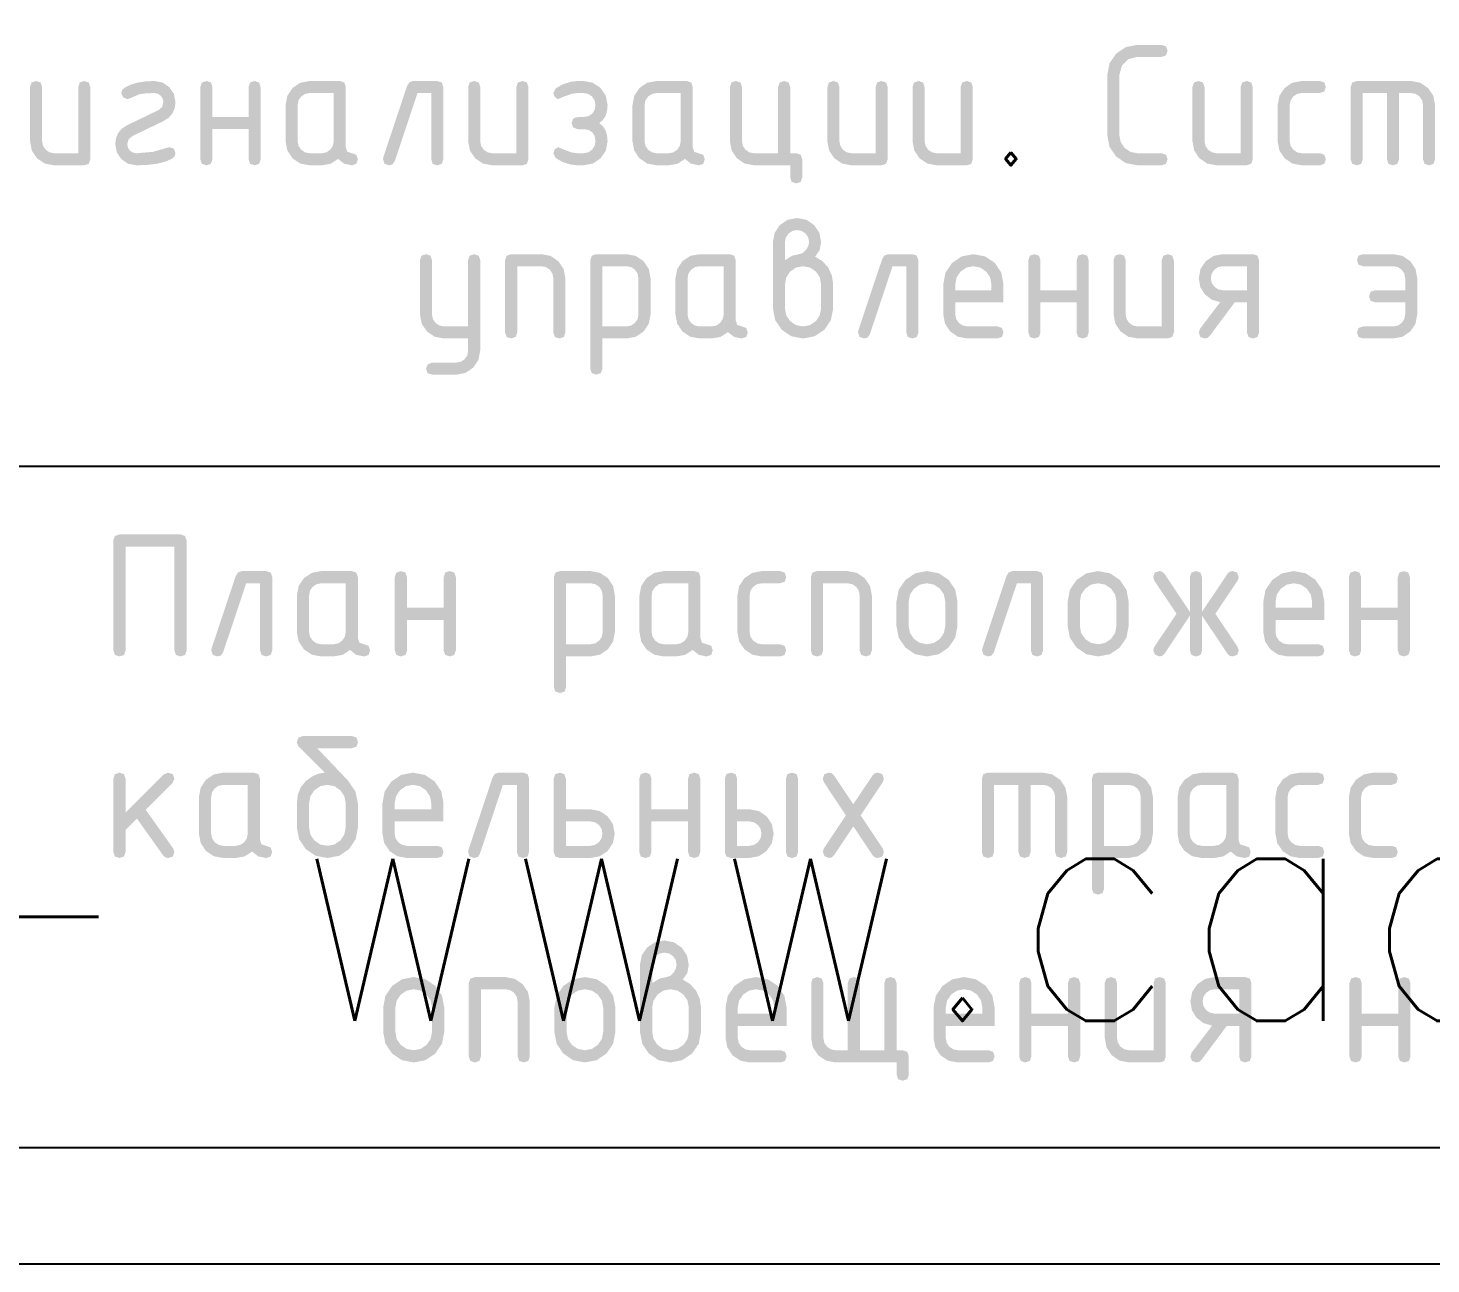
# Model space of a CAD drawing. Header units: millimetres. Extents: x 0 to 420, y 0 to 297.
# Drawn here: x 340.2 to 361.11, y 0 to 18.43 of the extents above; entities that cross this region are included whole.
import ezdxf

# ---------------------------------------------------------------- set-up
doc = ezdxf.new("R2010")
doc.units = ezdxf.units.MM
doc.layers.get('0').update_dxf_attribs({"linetype": 'CONTINUOUS'})
doc.styles.get("Standard").update_dxf_attribs({"font": 'STANDARD'})

# ---------------------------------------------------------------- blocks, each defined once
blk = doc.blocks.new('ABViewer')
at = {"color": 0, "true_color": 0x000001, "insert": (0, 0), "char_height": 0.05, "attachment_point": 1}
blk.add_mtext('ABViewer 16 trial version - www.cadsofttools.com', dxfattribs=at)

msp = doc.modelspace()

# ---------------------------------------------------------------- hatches: boundary and pattern name
at = {"true_color": 0x000007}
for points in [[(357.096475, 18.179284), (357.163723, 18.156684), (357.186323, 18.089435), (357.163723, 18.02198), (357.096475, 17.999587), (356.737633, 17.999587), (356.601621, 17.96617), (356.504469, 17.866193), (356.468089, 17.730043), (356.468089, 16.832113), (356.487657, 16.728278), (356.546913, 16.641393), (356.633798, 16.582137), (356.737633, 16.562569), (357.096475, 16.562569), (357.163723, 16.539969), (357.186323, 16.472721), (357.163723, 16.405266), (357.096475, 16.382873), (356.737633, 16.382873), (356.564552, 16.415601), (356.419582, 16.514062), (356.321121, 16.659032), (356.288393, 16.832113), (356.288393, 17.730043), (356.321121, 17.902436), (356.419582, 18.047543), (356.564552, 18.14628), (356.737633, 18.179284)], [(341.129932, 17.550347), (341.129932, 16.472721), (341.107332, 16.405266), (341.040084, 16.382873), (340.591395, 16.382873), (340.452006, 16.408918), (340.336182, 16.487053), (340.258047, 16.602877), (340.232002, 16.742265), (340.232002, 17.550347), (340.254395, 17.617595), (340.32185, 17.640195), (340.389099, 17.617595), (340.411698, 17.550347), (340.411698, 16.742265), (340.424928, 16.673501), (340.464615, 16.615486), (340.52263, 16.575798), (340.591395, 16.562569), (340.950236, 16.562569), (340.950236, 17.550347), (340.972629, 17.617595), (341.040084, 17.640195), (341.107332, 17.617595)], [(342.309533, 16.652417), (342.376781, 16.629817), (342.399381, 16.562569), (342.386703, 16.516336), (342.349221, 16.482092), (342.250811, 16.438683), (342.129148, 16.407678), (341.984127, 16.389074), (341.815644, 16.382873), (341.694583, 16.405679), (341.592953, 16.474375), (341.524258, 16.576005), (341.501451, 16.697066), (341.512631, 16.788636), (341.546238, 16.866564), (341.602375, 16.93085), (341.681148, 16.981493), (342.146373, 17.206389), (342.201219, 17.253793), (342.219685, 17.326002), (342.209763, 17.377334), (342.179997, 17.420811), (342.13652, 17.450577), (342.085188, 17.460499), (341.951381, 17.455676), (341.858088, 17.441757), (341.72304, 17.381675), (341.681148, 17.370651), (341.618309, 17.39766), (341.591299, 17.460499), (341.603013, 17.504665), (341.638704, 17.539323), (341.72583, 17.583454), (341.829287, 17.614977), (341.949073, 17.63389), (342.085188, 17.640195), (342.205973, 17.617113), (342.307328, 17.548142), (342.376299, 17.446787), (342.399381, 17.326002), (342.38803, 17.234122), (342.354044, 17.15609), (342.297527, 17.091908), (342.218582, 17.041575), (341.757215, 16.819435), (341.700165, 16.770653), (341.681148, 16.697066), (341.690794, 16.645251), (341.720284, 16.601705), (341.76383, 16.572215), (341.815644, 16.562569), (342.062106, 16.58324), (342.275909, 16.645251)], [(342.950597, 16.921961), (342.950597, 16.472721), (342.927997, 16.405266), (342.860749, 16.382873), (342.793294, 16.405266), (342.770901, 16.472721), (342.770901, 17.550347), (342.793294, 17.617595), (342.860749, 17.640195), (342.927997, 17.617595), (342.950597, 17.550347), (342.950597, 17.101658), (343.489134, 17.101658), (343.489134, 17.550347), (343.511527, 17.617595), (343.578982, 17.640195), (343.646231, 17.617595), (343.66883, 17.550347), (343.66883, 16.472721), (343.646231, 16.405266), (343.578982, 16.382873), (343.511527, 16.405266), (343.489134, 16.472721), (343.489134, 16.921961)], [(345.941998, 17.640195), (346.300839, 17.640195), (346.368087, 17.617595), (346.390687, 17.550347), (346.390687, 16.472721), (346.368087, 16.405266), (346.300839, 16.382873), (346.233384, 16.405266), (346.210991, 16.472721), (346.210991, 17.460499), (346.005939, 17.460499), (345.666941, 16.444058), (345.635522, 16.398169), (345.582606, 16.382873), (345.515151, 16.405611), (345.492757, 16.473823), (345.496616, 16.501384), (345.85215, 17.566883), (345.886532, 17.621729)], [(347.660136, 17.550347), (347.660136, 16.472721), (347.637537, 16.405266), (347.570288, 16.382873), (347.121599, 16.382873), (346.98221, 16.408918), (346.866386, 16.487053), (346.788252, 16.602877), (346.762207, 16.742265), (346.762207, 17.550347), (346.7846, 17.617595), (346.852055, 17.640195), (346.919303, 17.617595), (346.941903, 17.550347), (346.941903, 16.742265), (346.955132, 16.673501), (346.99482, 16.615486), (347.052835, 16.575798), (347.121599, 16.562569), (347.48044, 16.562569), (347.48044, 17.550347), (347.502833, 17.617595), (347.570288, 17.640195), (347.637537, 17.617595)], [(348.660041, 16.742265), (348.648121, 16.817231), (348.612637, 16.874006), (348.565439, 16.905838), (348.506252, 16.920308), (348.391048, 16.921961), (348.327107, 16.947869), (348.3012, 17.01181), (348.327659, 17.076302), (348.363212, 17.096146), (348.416955, 17.10276), (348.443965, 17.10276), (348.472628, 17.101658), (348.55283, 17.114473), (348.611534, 17.152921), (348.647777, 17.21066), (348.660041, 17.280803), (348.64695, 17.350945), (348.608227, 17.408685), (348.550763, 17.447407), (348.480896, 17.460499), (348.391048, 17.460499), (348.307195, 17.448992), (348.206391, 17.414748), (348.124605, 17.380779), (348.099455, 17.369548), (348.052051, 17.40207), (348.031656, 17.464909), (348.06845, 17.53195), (348.17883, 17.59279), (348.293001, 17.628275), (348.391048, 17.640195), (348.480896, 17.640195), (348.619803, 17.61415), (348.735558, 17.536015), (348.813693, 17.419984), (348.839738, 17.280803), (348.831995, 17.192031), (348.808801, 17.117574), (348.770207, 17.057483), (348.716265, 17.01181), (348.770207, 16.964577), (348.808801, 16.903909), (348.831995, 16.829805), (348.839738, 16.742265), (348.813693, 16.602877), (348.735558, 16.487053), (348.619803, 16.408918), (348.480896, 16.382873), (348.391048, 16.382873), (348.290314, 16.394448), (348.177177, 16.429175), (348.068036, 16.488706), (348.031656, 16.558159), (348.052051, 16.620998), (348.101109, 16.65352), (348.130048, 16.642013), (348.21025, 16.607769), (348.308297, 16.5738), (348.391048, 16.562569), (348.480896, 16.562569), (348.54966, 16.575523), (348.607676, 16.614935), (348.646881, 16.672812)], [(351.651219, 16.562569), (351.718467, 16.539969), (351.741067, 16.472721), (351.741067, 16.203177), (351.718467, 16.135928), (351.651219, 16.113329), (351.583764, 16.135928), (351.561371, 16.203177), (351.561371, 16.382873), (351.022833, 16.382873), (350.883445, 16.408987), (350.767621, 16.487604), (350.689486, 16.603359), (350.663441, 16.742265), (350.663441, 17.550347), (350.685834, 17.617595), (350.753289, 17.640195), (350.820537, 17.617595), (350.843137, 17.550347), (350.843137, 16.742265), (350.856366, 16.673501), (350.896054, 16.615486), (350.954069, 16.575798), (351.022833, 16.562569), (351.381674, 16.562569), (351.381674, 17.550347), (351.404068, 17.617595), (351.471523, 17.640195), (351.538771, 17.617595), (351.561371, 17.550347), (351.561371, 16.562569)], [(353.013778, 17.550347), (353.013778, 16.472721), (352.991178, 16.405266), (352.92393, 16.382873), (352.475241, 16.382873), (352.335852, 16.408918), (352.220028, 16.487053), (352.141893, 16.602877), (352.115848, 16.742265), (352.115848, 17.550347), (352.138242, 17.617595), (352.205697, 17.640195), (352.272945, 17.617595), (352.295545, 17.550347), (352.295545, 16.742265), (352.308774, 16.673501), (352.348461, 16.615486), (352.406477, 16.575798), (352.475241, 16.562569), (352.834082, 16.562569), (352.834082, 17.550347), (352.856475, 17.617595), (352.92393, 17.640195), (352.991178, 17.617595)], [(354.283227, 17.550347), (354.283227, 16.472721), (354.260628, 16.405266), (354.193379, 16.382873), (353.74469, 16.382873), (353.605302, 16.408918), (353.489477, 16.487053), (353.411343, 16.602877), (353.385298, 16.742265), (353.385298, 17.550347), (353.407691, 17.617595), (353.475146, 17.640195), (353.542394, 17.617595), (353.564994, 17.550347), (353.564994, 16.742265), (353.578223, 16.673501), (353.617911, 16.615486), (353.675926, 16.575798), (353.74469, 16.562569), (354.103531, 16.562569), (354.103531, 17.550347), (354.125924, 17.617595), (354.193379, 17.640195), (354.260628, 17.617595)], [(358.455772, 17.550347), (358.455772, 16.472721), (358.433172, 16.405266), (358.365924, 16.382873), (357.917235, 16.382873), (357.777846, 16.408918), (357.662022, 16.487053), (357.583887, 16.602877), (357.557842, 16.742265), (357.557842, 17.550347), (357.580235, 17.617595), (357.64769, 17.640195), (357.714939, 17.617595), (357.737538, 17.550347), (357.737538, 16.742265), (357.750768, 16.673501), (357.790455, 16.615486), (357.848471, 16.575798), (357.917235, 16.562569), (358.276076, 16.562569), (358.276076, 17.550347), (358.298469, 17.617595), (358.365924, 17.640195), (358.433172, 17.617595)], [(359.006988, 17.280803), (359.006988, 16.742265), (359.020217, 16.673501), (359.059904, 16.615486), (359.11792, 16.575798), (359.186684, 16.562569), (359.455677, 16.562569), (359.522925, 16.539969), (359.545525, 16.472721), (359.522925, 16.405266), (359.455677, 16.382873), (359.186684, 16.382873), (359.047295, 16.408918), (358.931471, 16.487053), (358.853336, 16.602877), (358.827291, 16.742265), (358.827291, 17.280803), (358.853336, 17.419984), (358.931471, 17.536015), (359.047295, 17.61415), (359.186684, 17.640195), (359.455677, 17.640195), (359.522925, 17.617595), (359.545525, 17.550347), (359.522925, 17.482892), (359.455677, 17.460499), (359.186684, 17.460499), (359.117231, 17.447339), (359.059353, 17.408133), (359.019941, 17.349842)], [(360.006445, 17.640195), (360.814527, 17.640195), (360.95302, 17.613874), (361.069188, 17.535464), (361.147599, 17.419295), (361.173919, 17.280803), (361.173919, 16.472721), (361.151319, 16.405266), (361.084071, 16.382873), (361.016616, 16.405266), (360.994223, 16.472721), (360.994223, 17.280803), (360.981132, 17.350945), (360.942409, 17.408685), (360.884669, 17.447407), (360.814527, 17.460499), (360.634831, 17.460499), (360.634831, 16.472721), (360.612231, 16.405266), (360.544983, 16.382873), (360.47801, 16.405266), (360.455686, 16.472721), (360.455686, 17.460499), (360.096293, 17.460499), (360.096293, 16.472721), (360.073694, 16.405266), (360.006445, 16.382873), (359.93899, 16.405266), (359.916597, 16.472721), (359.916597, 17.550347), (359.93899, 17.617595)], [(346.76156, 13.61796), (346.76156, 13.800413), (346.402719, 13.800413), (346.26333, 13.826526), (346.147506, 13.905144), (346.069371, 14.020899), (346.043326, 14.159805), (346.043326, 14.967887), (346.065719, 15.035135), (346.133174, 15.057735), (346.200422, 15.035135), (346.223022, 14.967887), (346.223022, 14.159805), (346.236251, 14.091041), (346.275939, 14.033025), (346.333954, 13.993338), (346.402719, 13.980109), (346.76156, 13.980109), (346.76156, 14.967887), (346.783953, 15.035135), (346.851408, 15.057735), (346.918656, 15.035135), (346.941256, 14.967887), (346.941256, 13.620716), (346.915349, 13.482706), (346.838179, 13.366606), (346.723801, 13.287714), (346.586273, 13.261324), (346.223022, 13.261324), (346.155567, 13.283924), (346.133174, 13.351172), (346.160184, 13.414011), (346.223022, 13.44102), (346.582415, 13.44102), (346.652281, 13.453767), (346.709745, 13.491732), (346.748468, 13.548438)], [(347.312775, 13.890261), (347.312775, 14.967887), (347.335169, 15.035135), (347.402623, 15.057735), (347.851864, 15.057735), (347.989874, 15.031414), (348.105974, 14.953004), (348.184385, 14.836835), (348.210705, 14.698342), (348.210705, 13.890261), (348.188105, 13.822806), (348.120857, 13.800413), (348.053402, 13.822806), (348.031009, 13.890261), (348.031009, 14.698342), (348.017918, 14.768484), (347.979195, 14.826224), (347.92173, 14.864947), (347.851864, 14.878038), (347.492472, 14.878038), (347.492472, 13.890261), (347.469872, 13.822806), (347.402623, 13.800413), (347.335169, 13.822806)], [(353.022771, 15.057735), (353.381612, 15.057735), (353.448861, 15.035135), (353.47146, 14.967887), (353.47146, 13.890261), (353.448861, 13.822806), (353.381612, 13.800413), (353.314157, 13.822806), (353.291764, 13.890261), (353.291764, 14.878038), (353.086712, 14.878038), (352.747715, 13.861598), (352.716295, 13.815709), (352.663379, 13.800413), (352.595924, 13.82315), (352.573531, 13.891363), (352.577389, 13.918924), (352.932923, 14.984423), (352.967305, 15.039269)], [(355.292125, 14.339501), (355.292125, 13.890261), (355.269525, 13.822806), (355.202277, 13.800413), (355.134822, 13.822806), (355.112429, 13.890261), (355.112429, 14.967887), (355.134822, 15.035135), (355.202277, 15.057735), (355.269525, 15.035135), (355.292125, 14.967887), (355.292125, 14.519197), (355.830663, 14.519197), (355.830663, 14.967887), (355.853056, 15.035135), (355.920511, 15.057735), (355.987759, 15.035135), (356.010359, 14.967887), (356.010359, 13.890261), (355.987759, 13.822806), (355.920511, 13.800413), (355.853056, 13.822806), (355.830663, 13.890261), (355.830663, 14.339501)], [(357.279808, 14.967887), (357.279808, 13.890261), (357.257208, 13.822806), (357.18996, 13.800413), (356.741271, 13.800413), (356.601882, 13.826458), (356.486058, 13.904592), (356.407923, 14.020416), (356.381878, 14.159805), (356.381878, 14.967887), (356.404271, 15.035135), (356.471726, 15.057735), (356.538975, 15.035135), (356.561575, 14.967887), (356.561575, 14.159805), (356.574804, 14.091041), (356.614491, 14.033025), (356.672507, 13.993338), (356.741271, 13.980109), (357.100112, 13.980109), (357.100112, 14.967887), (357.122505, 15.035135), (357.18996, 15.057735), (357.257208, 15.035135)], [(360.728316, 14.339501), (360.279627, 14.339501), (360.212172, 14.361894), (360.189779, 14.429349), (360.212172, 14.496598), (360.279627, 14.519197), (360.728316, 14.519197), (360.728316, 14.698342), (360.715225, 14.768484), (360.676502, 14.826224), (360.619038, 14.864947), (360.549171, 14.878038), (360.099931, 14.878038), (360.032476, 14.900432), (360.010083, 14.967887), (360.032476, 15.035135), (360.099931, 15.057735), (360.549171, 15.057735), (360.688077, 15.03169), (360.803833, 14.953555), (360.881967, 14.837524), (360.908012, 14.698342), (360.908012, 14.159805), (360.881967, 14.020416), (360.803833, 13.904592), (360.688077, 13.826458), (360.549171, 13.800413), (360.099931, 13.800413), (360.032476, 13.822806), (360.010083, 13.890261), (360.032476, 13.957509), (360.099931, 13.980109), (360.549171, 13.980109), (360.617935, 13.993062), (360.675951, 14.032474), (360.715156, 14.090352), (360.728316, 14.159805)], [(341.56427, 10.877878), (342.473775, 10.877878), (342.541988, 10.85514), (342.564726, 10.786928), (342.564726, 9.149818), (342.541988, 9.081605), (342.473775, 9.058868), (342.405562, 9.081605), (342.382825, 9.149818), (342.382825, 10.695977), (341.65522, 10.695977), (341.65522, 9.149818), (341.632483, 9.081605), (341.56427, 9.058868), (341.496057, 9.081605), (341.473319, 9.149818), (341.473319, 10.786928), (341.496057, 10.85514)], [(343.387775, 10.332175), (343.751577, 10.332175), (343.81979, 10.309437), (343.842528, 10.241224), (343.842528, 9.149818), (343.81979, 9.081605), (343.751577, 9.058868), (343.683365, 9.081605), (343.660627, 9.149818), (343.660627, 10.150274), (343.452819, 10.150274), (343.109412, 9.121155), (343.077648, 9.074302), (343.023973, 9.058868), (342.95576, 9.082019), (342.933023, 9.151472), (342.937433, 9.179033), (343.296825, 10.257761), (343.331965, 10.313571)], [(345.850453, 9.604571), (345.850453, 9.149818), (345.827716, 9.081605), (345.759503, 9.058868), (345.69129, 9.081605), (345.668552, 9.149818), (345.668552, 10.241224), (345.69129, 10.309437), (345.759503, 10.332175), (345.827716, 10.309437), (345.850453, 10.241224), (345.850453, 9.786472), (346.396157, 9.786472), (346.396157, 10.241224), (346.418894, 10.309437), (346.487107, 10.332175), (346.55532, 10.309437), (346.578058, 10.241224), (346.578058, 9.149818), (346.55532, 9.081605), (346.487107, 9.058868), (346.418894, 9.081605), (346.396157, 9.149818), (346.396157, 9.604571)], [(350.956587, 9.968373), (350.956587, 9.42267), (350.969885, 9.353285), (351.010054, 9.294237), (351.069103, 9.254067), (351.138488, 9.240769), (351.411339, 9.240769), (351.479552, 9.218031), (351.50229, 9.149818), (351.479552, 9.081605), (351.411339, 9.058868), (351.138488, 9.058868), (350.997445, 9.08505), (350.879968, 9.16415), (350.800868, 9.281628), (350.774686, 9.42267), (350.774686, 9.968373), (350.800868, 10.109415), (350.879968, 10.226893), (350.997445, 10.305785), (351.138488, 10.332175), (351.411339, 10.332175), (351.479552, 10.309437), (351.50229, 10.241224), (351.479552, 10.173012), (351.411339, 10.150274), (351.138488, 10.150274), (351.068208, 10.137045), (351.009503, 10.097357), (350.969816, 10.038653)], [(351.869463, 9.149818), (351.869463, 10.241224), (351.892201, 10.309437), (351.960414, 10.332175), (352.415166, 10.332175), (352.555244, 10.305441), (352.672584, 10.22579), (352.752234, 10.10845), (352.778968, 9.968373), (352.778968, 9.149818), (352.756231, 9.081605), (352.688018, 9.058868), (352.619805, 9.081605), (352.597067, 9.149818), (352.597067, 9.968373), (352.583907, 10.039135), (352.544702, 10.097908), (352.485929, 10.137114), (352.415166, 10.150274), (352.051364, 10.150274), (352.051364, 9.149818), (352.028627, 9.081605), (351.960414, 9.058868), (351.892201, 9.081605)], [(354.875868, 10.332175), (355.23967, 10.332175), (355.307883, 10.309437), (355.33062, 10.241224), (355.33062, 9.149818), (355.307883, 9.081605), (355.23967, 9.058868), (355.171457, 9.081605), (355.148719, 9.149818), (355.148719, 10.150274), (354.940911, 10.150274), (354.597504, 9.121155), (354.56574, 9.074302), (354.512066, 9.058868), (354.443853, 9.082019), (354.421115, 9.151472), (354.425525, 9.179033), (354.784917, 10.257761), (354.820057, 10.313571)], [(357.518471, 9.666858), (357.139786, 9.099106), (357.10754, 9.068858), (357.063718, 9.058868), (356.999777, 9.085877), (356.972767, 9.149818), (356.988201, 9.201081), (357.320033, 9.695521), (356.988201, 10.190513), (356.972767, 10.241224), (356.995505, 10.309437), (357.063718, 10.332175), (357.10754, 10.322253), (357.139786, 10.292487), (357.518471, 9.724736), (357.518471, 10.241224), (357.541208, 10.309437), (357.609421, 10.332175), (357.677634, 10.309437), (357.700372, 10.241224), (357.700372, 9.724736), (358.079608, 10.292487), (358.111371, 10.322253), (358.155124, 10.332175), (358.223337, 10.309437), (358.246075, 10.241224), (358.231192, 10.190513), (357.898809, 9.695521), (358.231192, 9.201081), (358.246075, 9.149818), (358.223337, 9.081605), (358.155124, 9.058868), (358.111371, 9.068858), (358.079608, 9.099106), (357.700372, 9.666858), (357.700372, 9.149818), (357.677634, 9.081605), (357.609421, 9.058868), (357.541208, 9.081605), (357.518471, 9.149818)], [(360.071246, 9.604571), (360.071246, 9.149818), (360.048509, 9.081605), (359.980296, 9.058868), (359.912083, 9.081605), (359.889345, 9.149818), (359.889345, 10.241224), (359.912083, 10.309437), (359.980296, 10.332175), (360.048509, 10.309437), (360.071246, 10.241224), (360.071246, 9.786472), (360.61695, 9.786472), (360.61695, 10.241224), (360.639687, 10.309437), (360.7079, 10.332175), (360.776113, 10.309437), (360.798851, 10.241224), (360.798851, 9.149818), (360.776113, 9.081605), (360.7079, 9.058868), (360.639687, 9.081605), (360.61695, 9.149818), (360.61695, 9.604571)], [(341.655073, 6.728313), (342.227234, 7.300474), (342.291726, 7.326381), (342.359939, 7.303644), (342.382677, 7.235431), (342.355116, 7.172041), (341.955485, 6.77241), (342.365038, 6.19639), (342.382677, 6.142922), (342.359939, 6.075467), (342.291726, 6.053074), (342.2488, 6.062651), (342.21621, 6.091659), (341.824847, 6.641772), (341.655073, 6.471998), (341.655073, 6.144024), (341.632335, 6.075812), (341.564122, 6.053074), (341.495909, 6.075812), (341.473172, 6.144024), (341.473172, 7.235431), (341.495909, 7.303644), (341.564122, 7.326381), (341.632335, 7.303644), (341.655073, 7.235431)], [(347.215106, 7.326381), (347.578908, 7.326381), (347.647121, 7.303644), (347.669859, 7.235431), (347.669859, 6.144024), (347.647121, 6.075812), (347.578908, 6.053074), (347.510695, 6.075812), (347.487958, 6.144024), (347.487958, 7.14448), (347.280149, 7.14448), (346.936742, 6.115361), (346.904978, 6.068508), (346.851304, 6.053074), (346.783091, 6.076225), (346.760353, 6.145678), (346.764763, 6.173239), (347.124155, 7.251967), (347.159295, 7.307778)], [(349.493907, 6.598777), (349.493907, 6.144024), (349.471169, 6.075812), (349.402956, 6.053074), (349.334743, 6.075812), (349.312006, 6.144024), (349.312006, 7.235431), (349.334743, 7.303644), (349.402956, 7.326381), (349.471169, 7.303644), (349.493907, 7.235431), (349.493907, 6.780678), (350.03961, 6.780678), (350.03961, 7.235431), (350.062347, 7.303644), (350.13056, 7.326381), (350.198773, 7.303644), (350.221511, 7.235431), (350.221511, 6.144024), (350.198773, 6.075812), (350.13056, 6.053074), (350.062347, 6.075812), (350.03961, 6.144024), (350.03961, 6.598777)], [(352.612531, 6.689728), (352.942157, 6.195288), (352.95704, 6.144024), (352.934303, 6.075812), (352.86609, 6.053074), (352.822337, 6.063065), (352.790573, 6.093313), (352.502288, 6.526017), (352.214553, 6.093313), (352.182307, 6.063065), (352.138486, 6.053074), (352.074545, 6.080084), (352.047535, 6.144024), (352.062969, 6.195288), (352.392045, 6.689728), (352.062969, 7.184719), (352.047535, 7.235431), (352.070273, 7.303644), (352.138486, 7.326381), (352.182307, 7.316459), (352.214553, 7.286694), (352.502288, 6.855092), (352.790573, 7.286694), (352.822337, 7.316459), (352.86609, 7.326381), (352.934303, 7.304057), (352.95704, 7.237084), (352.942157, 7.184719)], [(354.509089, 7.326381), (355.327644, 7.326381), (355.467722, 7.299647), (355.585061, 7.219997), (355.664712, 7.102657), (355.691446, 6.962579), (355.691446, 6.144024), (355.668708, 6.075812), (355.600496, 6.053074), (355.532283, 6.075812), (355.509545, 6.144024), (355.509545, 6.962579), (355.496385, 7.033341), (355.45718, 7.092115), (355.398406, 7.13132), (355.327644, 7.14448), (355.145743, 7.14448), (355.145743, 6.144024), (355.123005, 6.075812), (355.054792, 6.053074), (354.986579, 6.075812), (354.963842, 6.144024), (354.963842, 7.14448), (354.60004, 7.14448), (354.60004, 6.144024), (354.577302, 6.075812), (354.509089, 6.053074), (354.440876, 6.075812), (354.418139, 6.144024), (354.418139, 7.235431), (354.440876, 7.303644)], [(358.976321, 6.962579), (358.976321, 6.416876), (358.989619, 6.347492), (359.029789, 6.288443), (359.088838, 6.248273), (359.158222, 6.234975), (359.431074, 6.234975), (359.499287, 6.212237), (359.522024, 6.144024), (359.499287, 6.075812), (359.431074, 6.053074), (359.158222, 6.053074), (359.01718, 6.079257), (358.899702, 6.158356), (358.820603, 6.275834), (358.79442, 6.416876), (358.79442, 6.962579), (358.820603, 7.103621), (358.899702, 7.221099), (359.01718, 7.299992), (359.158222, 7.326381), (359.431074, 7.326381), (359.499287, 7.303644), (359.522024, 7.235431), (359.499287, 7.167218), (359.431074, 7.14448), (359.158222, 7.14448), (359.087942, 7.131251), (359.029238, 7.091564), (358.98955, 7.032859)], [(360.071099, 6.962579), (360.071099, 6.416876), (360.084397, 6.347492), (360.124567, 6.288443), (360.183616, 6.248273), (360.253, 6.234975), (360.525851, 6.234975), (360.594064, 6.212237), (360.616802, 6.144024), (360.594064, 6.075812), (360.525851, 6.053074), (360.253, 6.053074), (360.111958, 6.079257), (359.99448, 6.158356), (359.915381, 6.275834), (359.889198, 6.416876), (359.889198, 6.962579), (359.915381, 7.103621), (359.99448, 7.221099), (360.111958, 7.299992), (360.253, 7.326381), (360.525851, 7.326381), (360.594064, 7.303644), (360.616802, 7.235431), (360.594064, 7.167218), (360.525851, 7.14448), (360.253, 7.14448), (360.18272, 7.131251), (360.124015, 7.091564), (360.084328, 7.032859)], [(346.770981, 3.095898), (346.770981, 4.187304), (346.793719, 4.255517), (346.861932, 4.278254), (347.316685, 4.278254), (347.456762, 4.25152), (347.574102, 4.17187), (347.653753, 4.05453), (347.680487, 3.914452), (347.680487, 3.095898), (347.657749, 3.027685), (347.589536, 3.004947), (347.521323, 3.027685), (347.498586, 3.095898), (347.498586, 3.914452), (347.485425, 3.985214), (347.44622, 4.043988), (347.387447, 4.083193), (347.316685, 4.096353), (346.952882, 4.096353), (346.952882, 3.095898), (346.930145, 3.027685), (346.861932, 3.004947), (346.793719, 3.027685)], [(353.147593, 3.004947), (352.238088, 3.004947), (352.097046, 3.031405), (351.979568, 3.11078), (351.900468, 3.228189), (351.874286, 3.368749), (351.874286, 4.187304), (351.897023, 4.255517), (351.965236, 4.278254), (352.033449, 4.255517), (352.056187, 4.187304), (352.056187, 3.368749), (352.069485, 3.299365), (352.109655, 3.240316), (352.168704, 3.200146), (352.238088, 3.186848), (352.419989, 3.186848), (352.419989, 4.187304), (352.442726, 4.255517), (352.510939, 4.278254), (352.579152, 4.255517), (352.60189, 4.187304), (352.60189, 3.186848), (352.965692, 3.186848), (352.965692, 4.187304), (352.98843, 4.255517), (353.056642, 4.278254), (353.124855, 4.255517), (353.147593, 4.187304), (353.147593, 3.186848), (353.238544, 3.186848), (353.306756, 3.16411), (353.329494, 3.095898), (353.329494, 2.823046), (353.306756, 2.754833), (353.238544, 2.732095), (353.170331, 2.754833), (353.147593, 2.823046)], [(355.156642, 3.55065), (355.156642, 3.095898), (355.133905, 3.027685), (355.065692, 3.004947), (354.997479, 3.027685), (354.974741, 3.095898), (354.974741, 4.187304), (354.997479, 4.255517), (355.065692, 4.278254), (355.133905, 4.255517), (355.156642, 4.187304), (355.156642, 3.732551), (355.702345, 3.732551), (355.702345, 4.187304), (355.725083, 4.255517), (355.793296, 4.278254), (355.861509, 4.255517), (355.884246, 4.187304), (355.884246, 3.095898), (355.861509, 3.027685), (355.793296, 3.004947), (355.725083, 3.027685), (355.702345, 3.095898), (355.702345, 3.55065)], [(357.160072, 4.187304), (357.160072, 3.095898), (357.137335, 3.027685), (357.069122, 3.004947), (356.614369, 3.004947), (356.473327, 3.03113), (356.355849, 3.110229), (356.27675, 3.227707), (356.250567, 3.368749), (356.250567, 4.187304), (356.273305, 4.255517), (356.341518, 4.278254), (356.409731, 4.255517), (356.432468, 4.187304), (356.432468, 3.368749), (356.445766, 3.299365), (356.485936, 3.240316), (356.544985, 3.200146), (356.614369, 3.186848), (356.978171, 3.186848), (356.978171, 4.187304), (357.000909, 4.255517), (357.069122, 4.278254), (357.137335, 4.255517)], [(360.078898, 3.55065), (360.078898, 3.095898), (360.05616, 3.027685), (359.987947, 3.004947), (359.919735, 3.027685), (359.896997, 3.095898), (359.896997, 4.187304), (359.919735, 4.255517), (359.987947, 4.278254), (360.05616, 4.255517), (360.078898, 4.187304), (360.078898, 3.732551), (360.624601, 3.732551), (360.624601, 4.187304), (360.647339, 4.255517), (360.715552, 4.278254), (360.783765, 4.255517), (360.806502, 4.187304), (360.806502, 3.095898), (360.783765, 3.027685), (360.715552, 3.004947), (360.647339, 3.027685), (360.624601, 3.095898), (360.624601, 3.55065)]]:
    msp.add_hatch(color=0, dxfattribs=at).paths.add_polyline_path(points, flags=0)
h = msp.add_hatch(color=0, dxfattribs=at)
h.paths.add_polyline_path([(344.758583, 17.460499), (344.399742, 17.460499), (344.330289, 17.447339), (344.272412, 17.408133), (344.233, 17.349842), (344.220046, 17.280803), (344.220046, 16.742265), (344.233275, 16.673501), (344.272963, 16.615486), (344.330978, 16.575798), (344.399742, 16.562569), (344.579438, 16.562569), (344.648203, 16.575523), (344.706218, 16.614935), (344.745423, 16.672812), (344.758583, 16.742265)], flags=0)
h.paths.add_polyline_path([(345.117976, 16.472721), (345.095376, 16.405266), (345.028128, 16.382873), (344.913957, 16.406575), (344.822524, 16.478233), (344.712144, 16.406575), (344.579438, 16.382873), (344.399742, 16.382873), (344.260354, 16.408918), (344.14453, 16.487053), (344.066395, 16.602877), (344.04035, 16.742265), (344.04035, 17.280803), (344.066395, 17.419984), (344.14453, 17.536015), (344.260354, 17.61415), (344.399742, 17.640195), (344.848431, 17.640195), (344.91568, 17.617595), (344.93828, 17.550347), (344.93828, 16.652417), (344.960673, 16.584962), (345.028128, 16.562569), (345.095376, 16.539969)], flags=0)
h = msp.add_hatch(color=0, dxfattribs=at)
h.paths.add_polyline_path([(349.929267, 17.460499), (349.570426, 17.460499), (349.500973, 17.447339), (349.443095, 17.408133), (349.403683, 17.349842), (349.39073, 17.280803), (349.39073, 16.742265), (349.403959, 16.673501), (349.443646, 16.615486), (349.501662, 16.575798), (349.570426, 16.562569), (349.750122, 16.562569), (349.818886, 16.575523), (349.876901, 16.614935), (349.916107, 16.672812), (349.929267, 16.742265)], flags=0)
h.paths.add_polyline_path([(350.288659, 16.472721), (350.266059, 16.405266), (350.198811, 16.382873), (350.084641, 16.406575), (349.993208, 16.478233), (349.882827, 16.406575), (349.750122, 16.382873), (349.570426, 16.382873), (349.431037, 16.408918), (349.315213, 16.487053), (349.237078, 16.602877), (349.211033, 16.742265), (349.211033, 17.280803), (349.237078, 17.419984), (349.315213, 17.536015), (349.431037, 17.61415), (349.570426, 17.640195), (350.019115, 17.640195), (350.086363, 17.617595), (350.108963, 17.550347), (350.108963, 16.652417), (350.131356, 16.584962), (350.198811, 16.562569), (350.266059, 16.539969)], flags=0)
h = msp.add_hatch(color=0, dxfattribs=at)
h.paths.add_polyline_path([(351.483778, 14.967887), (351.593056, 15.035135), (351.693239, 15.057735), (351.746914, 15.073444), (351.796868, 15.120573), (351.831594, 15.178795), (351.84317, 15.237431), (351.830079, 15.307366), (351.791356, 15.365313), (351.733409, 15.404036), (351.663474, 15.417127), (351.594021, 15.403967), (351.536143, 15.364762), (351.496731, 15.306471), (351.483778, 15.237431)], flags=0)
h.paths.add_polyline_path([(351.932467, 15.020803), (352.043675, 14.953968), (352.129251, 14.856541), (352.183821, 14.737892), (352.202011, 14.608494), (352.202011, 14.249653), (352.169076, 14.075882), (352.070822, 13.931051), (351.925714, 13.833072), (351.753322, 13.800413), (351.579551, 13.833141), (351.434719, 13.931602), (351.336741, 14.076571), (351.304081, 14.249653), (351.304081, 15.237431), (351.330195, 15.376613), (351.408812, 15.492644), (351.524568, 15.570778), (351.663474, 15.596823), (351.80238, 15.570503), (351.918135, 15.492092), (351.99627, 15.375924), (352.022315, 15.237431), (351.999715, 15.115061)], flags=0)
h.paths.add_polyline_path([(352.022315, 14.249653), (352.022315, 14.608494), (352.002609, 14.711916), (351.944042, 14.799215), (351.857157, 14.858264), (351.753322, 14.878038), (351.648798, 14.858264), (351.56205, 14.799215), (351.503277, 14.711916), (351.483778, 14.608494), (351.483778, 14.249653), (351.503277, 14.145129), (351.56205, 14.058381), (351.648798, 13.999608), (351.753322, 13.980109), (351.857157, 13.999677), (351.944042, 14.058933), (352.002609, 14.145818)], flags=0)
h = msp.add_hatch(color=0, dxfattribs=at)
h.paths.add_polyline_path([(348.582225, 14.967887), (348.604618, 15.035135), (348.672073, 15.057735), (349.121313, 15.057735), (349.260219, 15.03169), (349.375975, 14.953555), (349.454109, 14.837524), (349.480154, 14.698342), (349.480154, 14.159805), (349.454109, 14.020899), (349.375975, 13.905144), (349.260219, 13.826526), (349.121313, 13.800413), (348.761921, 13.800413), (348.761921, 13.351172), (348.739321, 13.283924), (348.672073, 13.261324), (348.604618, 13.283924), (348.582225, 13.351172)], flags=0)
h.paths.add_polyline_path([(348.761921, 14.878038), (348.761921, 13.980109), (349.121313, 13.980109), (349.190077, 13.993062), (349.248093, 14.032474), (349.287298, 14.090352), (349.300458, 14.159805), (349.300458, 14.698342), (349.287367, 14.768484), (349.248644, 14.826224), (349.19118, 14.864947), (349.121313, 14.878038)], flags=0)
h = msp.add_hatch(color=0, dxfattribs=at)
h.paths.add_polyline_path([(350.569907, 14.878038), (350.211066, 14.878038), (350.141613, 14.864878), (350.083735, 14.825673), (350.044324, 14.767382), (350.03137, 14.698342), (350.03137, 14.159805), (350.044599, 14.091041), (350.084287, 14.033025), (350.142302, 13.993338), (350.211066, 13.980109), (350.390762, 13.980109), (350.459527, 13.993062), (350.517542, 14.032474), (350.556747, 14.090352), (350.569907, 14.159805)], flags=0)
h.paths.add_polyline_path([(350.9293, 13.890261), (350.9067, 13.822806), (350.839452, 13.800413), (350.725281, 13.824115), (350.633848, 13.895773), (350.523467, 13.824115), (350.390762, 13.800413), (350.211066, 13.800413), (350.071678, 13.826458), (349.955854, 13.904592), (349.877719, 14.020416), (349.851674, 14.159805), (349.851674, 14.698342), (349.877719, 14.837524), (349.955854, 14.953555), (350.071678, 15.03169), (350.211066, 15.057735), (350.659755, 15.057735), (350.727004, 15.035135), (350.749604, 14.967887), (350.749604, 14.069957), (350.771997, 14.002502), (350.839452, 13.980109), (350.9067, 13.957509)], flags=0)
h = msp.add_hatch(color=0, dxfattribs=at)
h.paths.add_polyline_path([(354.29222, 14.878038), (354.188385, 14.858264), (354.1015, 14.799215), (354.042244, 14.711916), (354.022676, 14.608494), (354.022676, 14.519197), (354.561213, 14.519197), (354.561213, 14.608494), (354.541439, 14.711916), (354.48239, 14.799215), (354.39516, 14.858264)], flags=0)
h.paths.add_polyline_path([(354.022676, 14.339501), (354.022676, 14.159805), (354.035905, 14.091041), (354.075593, 14.033025), (354.133608, 13.993338), (354.202372, 13.980109), (354.651061, 13.980109), (354.71831, 13.957509), (354.74091, 13.890261), (354.71831, 13.822806), (354.651061, 13.800413), (354.202372, 13.800413), (354.062984, 13.826458), (353.94716, 13.904592), (353.869025, 14.020416), (353.84298, 14.159805), (353.84298, 14.608494), (353.875708, 14.781369), (353.974169, 14.926545), (354.119139, 15.0248), (354.29222, 15.057735), (354.466198, 15.025144), (354.610823, 14.927648), (354.708319, 14.782954), (354.74091, 14.608494), (354.74091, 14.339501)], flags=0)
h = msp.add_hatch(color=0, dxfattribs=at)
h.paths.add_polyline_path([(357.971032, 14.342257), (357.844184, 14.379395), (357.741727, 14.459115), (357.67379, 14.56922), (357.651328, 14.698342), (357.677373, 14.837524), (357.755507, 14.953555), (357.871331, 15.03169), (358.01072, 15.057735), (358.459409, 15.057735), (358.526657, 15.035135), (358.549257, 14.967887), (358.549257, 13.890261), (358.526657, 13.822806), (358.459409, 13.800413), (358.391954, 13.822806), (358.369561, 13.890261), (358.369561, 14.339501), (358.18766, 14.339501), (357.813385, 13.837344), (357.781414, 13.809577), (357.741176, 13.800413), (357.673721, 13.822806), (357.651328, 13.890261), (357.668966, 13.944831)], flags=0)
h.paths.add_polyline_path([(357.831024, 14.698342), (357.844253, 14.630061), (357.88394, 14.572114), (357.941956, 14.532427), (358.01072, 14.519197), (358.369561, 14.519197), (358.369561, 14.878038), (358.01072, 14.878038), (357.941267, 14.864878), (357.883389, 14.825673), (357.843977, 14.767382)], flags=0)
h = msp.add_hatch(color=0, dxfattribs=at)
h.paths.add_polyline_path([(344.936453, 10.150274), (344.572651, 10.150274), (344.502371, 10.137045), (344.443667, 10.097357), (344.403979, 10.038653), (344.39075, 9.968373), (344.39075, 9.42267), (344.404048, 9.353285), (344.444218, 9.294237), (344.503267, 9.254067), (344.572651, 9.240769), (344.754552, 9.240769), (344.824832, 9.253998), (344.883536, 9.293685), (344.923224, 9.35239), (344.936453, 9.42267)], flags=0)
h.paths.add_polyline_path([(345.300255, 9.149818), (345.277518, 9.081605), (345.209305, 9.058868), (345.093825, 9.082914), (345.001496, 9.15533), (344.889186, 9.082914), (344.754552, 9.058868), (344.572651, 9.058868), (344.431609, 9.08505), (344.314131, 9.16415), (344.235032, 9.281628), (344.208849, 9.42267), (344.208849, 9.968373), (344.235032, 10.109415), (344.314131, 10.226893), (344.431609, 10.305785), (344.572651, 10.332175), (345.027404, 10.332175), (345.095616, 10.309437), (345.118354, 10.241224), (345.118354, 9.331719), (345.141092, 9.263506), (345.209305, 9.240769), (345.277518, 9.218031)], flags=0)
h = msp.add_hatch(color=0, dxfattribs=at)
h.paths.add_polyline_path([(348.039156, 10.241224), (348.061894, 10.309437), (348.130107, 10.332175), (348.584859, 10.332175), (348.725901, 10.305785), (348.843379, 10.226893), (348.922272, 10.109415), (348.948661, 9.968373), (348.948661, 9.42267), (348.922272, 9.28211), (348.843379, 9.164701), (348.725901, 9.085326), (348.584859, 9.058868), (348.221057, 9.058868), (348.221057, 8.604115), (348.198319, 8.535902), (348.130107, 8.513165), (348.061894, 8.535902), (348.039156, 8.604115)], flags=0)
h.paths.add_polyline_path([(348.221057, 10.150274), (348.221057, 9.240769), (348.584859, 9.240769), (348.655139, 9.253998), (348.713844, 9.293685), (348.753531, 9.35239), (348.76676, 9.42267), (348.76676, 9.968373), (348.7536, 10.039135), (348.714395, 10.097908), (348.655621, 10.137114), (348.584859, 10.150274)], flags=0)
h = msp.add_hatch(color=0, dxfattribs=at)
h.paths.add_polyline_path([(350.042586, 10.150274), (349.678784, 10.150274), (349.608504, 10.137045), (349.5498, 10.097357), (349.510112, 10.038653), (349.496883, 9.968373), (349.496883, 9.42267), (349.510181, 9.353285), (349.550351, 9.294237), (349.6094, 9.254067), (349.678784, 9.240769), (349.860685, 9.240769), (349.930965, 9.253998), (349.98967, 9.293685), (350.029357, 9.35239), (350.042586, 9.42267)], flags=0)
h.paths.add_polyline_path([(350.406388, 9.149818), (350.383651, 9.081605), (350.315438, 9.058868), (350.199958, 9.082914), (350.10763, 9.15533), (349.99532, 9.082914), (349.860685, 9.058868), (349.678784, 9.058868), (349.537742, 9.08505), (349.420264, 9.16415), (349.341165, 9.281628), (349.314982, 9.42267), (349.314982, 9.968373), (349.341165, 10.109415), (349.420264, 10.226893), (349.537742, 10.305785), (349.678784, 10.332175), (350.133537, 10.332175), (350.20175, 10.309437), (350.224487, 10.241224), (350.224487, 9.331719), (350.247225, 9.263506), (350.315438, 9.240769), (350.383651, 9.218031)], flags=0)
h = msp.add_hatch(color=0, dxfattribs=at)
h.paths.add_polyline_path([(353.145289, 9.51362), (353.145289, 9.877422), (353.178431, 10.052226), (353.278132, 10.199332), (353.425238, 10.298826), (353.600042, 10.332175), (353.776637, 10.299171), (353.923054, 10.200434), (354.02179, 10.054018), (354.054794, 9.877422), (354.054794, 9.51362), (354.021446, 9.338816), (353.921952, 9.191711), (353.774846, 9.092009), (353.600042, 9.058868), (353.425238, 9.092009), (353.278132, 9.191711), (353.178431, 9.338816)], flags=0)
h.paths.add_polyline_path([(353.872893, 9.51362), (353.872893, 9.877422), (353.852774, 9.981947), (353.792967, 10.070348), (353.704566, 10.130155), (353.600042, 10.150274), (353.495104, 10.130155), (353.407116, 10.070348), (353.347103, 9.981947), (353.32719, 9.877422), (353.32719, 9.51362), (353.347034, 9.4082), (353.406565, 9.320144), (353.494622, 9.260612), (353.600042, 9.240769), (353.704566, 9.260681), (353.792967, 9.320695), (353.852774, 9.408683)], flags=0)
h = msp.add_hatch(color=0, dxfattribs=at)
h.paths.add_polyline_path([(355.696941, 9.51362), (355.696941, 9.877422), (355.730083, 10.052226), (355.829784, 10.199332), (355.97689, 10.298826), (356.151694, 10.332175), (356.32829, 10.299171), (356.474706, 10.200434), (356.573443, 10.054018), (356.606447, 9.877422), (356.606447, 9.51362), (356.573098, 9.338816), (356.473604, 9.191711), (356.326498, 9.092009), (356.151694, 9.058868), (355.97689, 9.092009), (355.829784, 9.191711), (355.730083, 9.338816)], flags=0)
h.paths.add_polyline_path([(356.424546, 9.51362), (356.424546, 9.877422), (356.404426, 9.981947), (356.344619, 10.070348), (356.256218, 10.130155), (356.151694, 10.150274), (356.046756, 10.130155), (355.958769, 10.070348), (355.898755, 9.981947), (355.878842, 9.877422), (355.878842, 9.51362), (355.898686, 9.4082), (355.958217, 9.320144), (356.046274, 9.260612), (356.151694, 9.240769), (356.256218, 9.260681), (356.344619, 9.320695), (356.404426, 9.408683)], flags=0)
h = msp.add_hatch(color=0, dxfattribs=at)
h.paths.add_polyline_path([(359.068272, 10.150274), (358.963334, 10.130155), (358.875347, 10.070348), (358.815333, 9.981947), (358.79542, 9.877422), (358.79542, 9.786472), (359.341124, 9.786472), (359.341124, 9.877422), (359.321004, 9.981947), (359.261197, 10.070348), (359.172796, 10.130155)], flags=0)
h.paths.add_polyline_path([(358.79542, 9.604571), (358.79542, 9.42267), (358.808718, 9.353285), (358.848888, 9.294237), (358.907937, 9.254067), (358.977321, 9.240769), (359.432074, 9.240769), (359.500287, 9.218031), (359.523025, 9.149818), (359.500287, 9.081605), (359.432074, 9.058868), (358.977321, 9.058868), (358.836279, 9.08505), (358.718801, 9.16415), (358.639702, 9.281628), (358.613519, 9.42267), (358.613519, 9.877422), (358.646661, 10.052226), (358.746362, 10.199332), (358.893468, 10.298826), (359.068272, 10.332175), (359.244868, 10.299171), (359.391284, 10.200434), (359.490021, 10.054018), (359.523025, 9.877422), (359.523025, 9.604571)], flags=0)
h = msp.add_hatch(color=0, dxfattribs=at)
h.paths.add_polyline_path([(345.118206, 6.871629), (345.118206, 6.507827), (345.084858, 6.333022), (344.985364, 6.185917), (344.838258, 6.086216), (344.663454, 6.053074), (344.48865, 6.086216), (344.341544, 6.185917), (344.241843, 6.333022), (344.208701, 6.507827), (344.208701, 6.871629), (344.223395, 6.999691), (344.267543, 7.109409), (344.341251, 7.200833), (344.444621, 7.274016), (344.538879, 7.313221), (344.626522, 7.326381), (344.226891, 7.726012), (344.208701, 7.780031), (344.231439, 7.849002), (344.299652, 7.872084), (345.02891, 7.872084), (345.097122, 7.849347), (345.11986, 7.781134), (345.097122, 7.712921), (345.02891, 7.690183), (344.51187, 7.690183), (344.969378, 7.209524), (345.080999, 7.046364)], flags=0)
h.paths.add_polyline_path([(344.936305, 6.507827), (344.936305, 6.871629), (344.916186, 6.976153), (344.856379, 7.064554), (344.767978, 7.124361), (344.663454, 7.14448), (344.558516, 7.124361), (344.470528, 7.064554), (344.410515, 6.976153), (344.390602, 6.871629), (344.390602, 6.507827), (344.410446, 6.402407), (344.469977, 6.31435), (344.558034, 6.254819), (344.663454, 6.234975), (344.767978, 6.254888), (344.856379, 6.314901), (344.916186, 6.402889)], flags=0)
h = msp.add_hatch(color=0, dxfattribs=at)
h.paths.add_polyline_path([(343.476602, 7.14448), (343.1128, 7.14448), (343.04252, 7.131251), (342.983815, 7.091564), (342.944128, 7.032859), (342.930899, 6.962579), (342.930899, 6.416876), (342.944197, 6.347492), (342.984367, 6.288443), (343.043416, 6.248273), (343.1128, 6.234975), (343.294701, 6.234975), (343.364981, 6.248204), (343.423685, 6.287892), (343.463373, 6.346596), (343.476602, 6.416876)], flags=0)
h.paths.add_polyline_path([(343.840404, 6.144024), (343.817666, 6.075812), (343.749454, 6.053074), (343.633974, 6.077121), (343.541645, 6.149537), (343.429335, 6.077121), (343.294701, 6.053074), (343.1128, 6.053074), (342.971758, 6.079257), (342.85428, 6.158356), (342.775181, 6.275834), (342.748998, 6.416876), (342.748998, 6.962579), (342.775181, 7.103621), (342.85428, 7.221099), (342.971758, 7.299992), (343.1128, 7.326381), (343.567552, 7.326381), (343.635765, 7.303644), (343.658503, 7.235431), (343.658503, 6.325926), (343.681241, 6.257713), (343.749454, 6.234975), (343.817666, 6.212237)], flags=0)
h = msp.add_hatch(color=0, dxfattribs=at)
h.paths.add_polyline_path([(345.93928, 7.14448), (345.834342, 7.124361), (345.746355, 7.064554), (345.686341, 6.976153), (345.666428, 6.871629), (345.666428, 6.780678), (346.212131, 6.780678), (346.212131, 6.871629), (346.192012, 6.976153), (346.132205, 7.064554), (346.043804, 7.124361)], flags=0)
h.paths.add_polyline_path([(345.666428, 6.598777), (345.666428, 6.416876), (345.679726, 6.347492), (345.719896, 6.288443), (345.778945, 6.248273), (345.848329, 6.234975), (346.303082, 6.234975), (346.371295, 6.212237), (346.394033, 6.144024), (346.371295, 6.075812), (346.303082, 6.053074), (345.848329, 6.053074), (345.707287, 6.079257), (345.589809, 6.158356), (345.51071, 6.275834), (345.484527, 6.416876), (345.484527, 6.871629), (345.517669, 7.046433), (345.61737, 7.193538), (345.764476, 7.293033), (345.93928, 7.326381), (346.115876, 7.293377), (346.262292, 7.194641), (346.361028, 7.048224), (346.394033, 6.871629), (346.394033, 6.598777)], flags=0)
h = msp.add_hatch(color=0, dxfattribs=at)
h.paths.add_polyline_path([(348.945685, 6.416876), (348.919295, 6.275834), (348.840403, 6.158356), (348.722925, 6.079257), (348.581883, 6.053074), (348.12713, 6.053074), (348.058917, 6.075812), (348.036179, 6.144024), (348.036179, 7.235431), (348.058917, 7.303644), (348.12713, 7.326381), (348.195343, 7.303644), (348.218081, 7.235431), (348.218081, 6.780678), (348.581883, 6.780678), (348.722925, 6.753944), (348.840403, 6.674294), (348.919295, 6.556954)], flags=0)
h.paths.add_polyline_path([(348.763784, 6.416876), (348.750623, 6.487638), (348.711418, 6.546412), (348.652645, 6.585617), (348.581883, 6.598777), (348.218081, 6.598777), (348.218081, 6.234975), (348.581883, 6.234975), (348.652163, 6.248204), (348.710867, 6.287892), (348.750554, 6.346596)], flags=0)
h = msp.add_hatch(color=0, dxfattribs=at)
h.paths.add_polyline_path([(351.315436, 6.416876), (351.289046, 6.275834), (351.210154, 6.158356), (351.092676, 6.079257), (350.951634, 6.053074), (350.678782, 6.053074), (350.610569, 6.075812), (350.587832, 6.144024), (350.587832, 7.235431), (350.610569, 7.303644), (350.678782, 7.326381), (350.746995, 7.303644), (350.769733, 7.235431), (350.769733, 6.780678), (350.951634, 6.780678), (351.092676, 6.754289), (351.210154, 6.675396), (351.289046, 6.557918)], flags=0)
h.paths.add_polyline_path([(351.133535, 6.416876), (351.120374, 6.487638), (351.081169, 6.546412), (351.022396, 6.585617), (350.951634, 6.598777), (350.769733, 6.598777), (350.769733, 6.234975), (350.951634, 6.234975), (351.021914, 6.248204), (351.080618, 6.287892), (351.120306, 6.346596)], flags=0)
h.paths.add_polyline_path([(351.497337, 7.235431), (351.520074, 7.303644), (351.588287, 7.326381), (351.6565, 7.303644), (351.679238, 7.235431), (351.679238, 6.144024), (351.6565, 6.075812), (351.588287, 6.053074), (351.520074, 6.075812), (351.497337, 6.144024)], flags=0)
h = msp.add_hatch(color=0, dxfattribs=at)
h.paths.add_polyline_path([(356.058891, 7.235431), (356.081628, 7.303644), (356.149841, 7.326381), (356.604594, 7.326381), (356.745636, 7.299992), (356.863114, 7.221099), (356.942006, 7.103621), (356.968396, 6.962579), (356.968396, 6.416876), (356.942006, 6.276316), (356.863114, 6.158907), (356.745636, 6.079532), (356.604594, 6.053074), (356.240792, 6.053074), (356.240792, 5.598321), (356.218054, 5.530108), (356.149841, 5.507371), (356.081628, 5.530108), (356.058891, 5.598321)], flags=0)
h.paths.add_polyline_path([(356.240792, 7.14448), (356.240792, 6.234975), (356.604594, 6.234975), (356.674874, 6.248204), (356.733578, 6.287892), (356.773266, 6.346596), (356.786495, 6.416876), (356.786495, 6.962579), (356.773335, 7.033341), (356.734129, 7.092115), (356.675356, 7.13132), (356.604594, 7.14448)], flags=0)
h = msp.add_hatch(color=0, dxfattribs=at)
h.paths.add_polyline_path([(358.062321, 7.14448), (357.698519, 7.14448), (357.628239, 7.131251), (357.569534, 7.091564), (357.529847, 7.032859), (357.516618, 6.962579), (357.516618, 6.416876), (357.529916, 6.347492), (357.570086, 6.288443), (357.629135, 6.248273), (357.698519, 6.234975), (357.88042, 6.234975), (357.9507, 6.248204), (358.009404, 6.287892), (358.049092, 6.346596), (358.062321, 6.416876)], flags=0)
h.paths.add_polyline_path([(358.426123, 6.144024), (358.403385, 6.075812), (358.335172, 6.053074), (358.219693, 6.077121), (358.127364, 6.149537), (358.015054, 6.077121), (357.88042, 6.053074), (357.698519, 6.053074), (357.557477, 6.079257), (357.439999, 6.158356), (357.360899, 6.275834), (357.334717, 6.416876), (357.334717, 6.962579), (357.360899, 7.103621), (357.439999, 7.221099), (357.557477, 7.299992), (357.698519, 7.326381), (358.153271, 7.326381), (358.221484, 7.303644), (358.244222, 7.235431), (358.244222, 6.325926), (358.26696, 6.257713), (358.335172, 6.234975), (358.403385, 6.212237)], flags=0)
h = msp.add_hatch(color=0, dxfattribs=at)
h.paths.add_polyline_path([(349.504535, 4.187304), (349.615398, 4.255517), (349.716752, 4.278254), (349.771185, 4.294033), (349.821483, 4.341644), (349.856486, 4.4009), (349.868337, 4.460155), (349.855176, 4.530918), (349.815971, 4.589691), (349.757198, 4.628896), (349.686436, 4.642056), (349.616156, 4.628827), (349.557451, 4.58914), (349.517764, 4.530435), (349.504535, 4.460155)], flags=0)
h.paths.add_polyline_path([(349.959287, 4.241323), (350.071804, 4.17311), (350.158276, 4.074305), (350.213604, 3.954484), (350.232139, 3.823502), (350.232139, 3.4597), (350.19879, 3.284), (350.099296, 3.137239), (349.95219, 3.03802), (349.777386, 3.004947), (349.601686, 3.038089), (349.454925, 3.13779), (349.355706, 3.284895), (349.322634, 3.4597), (349.322634, 4.460155), (349.349092, 4.601198), (349.428467, 4.718675), (349.545876, 4.797568), (349.686436, 4.823957), (349.827478, 4.797223), (349.944956, 4.717573), (350.023848, 4.600233), (350.050238, 4.460155), (350.0275, 4.336476)], flags=0)
h.paths.add_polyline_path([(350.050238, 3.4597), (350.050238, 3.823502), (350.030394, 3.928026), (349.970863, 4.016427), (349.882806, 4.076234), (349.777386, 4.096353), (349.671966, 4.076234), (349.58391, 4.016427), (349.524378, 3.928026), (349.504535, 3.823502), (349.504535, 3.4597), (349.524378, 3.35428), (349.58391, 3.266223), (349.671966, 3.206692), (349.777386, 3.186848), (349.882806, 3.206761), (349.970863, 3.266774), (350.030394, 3.354762)], flags=0)
h = msp.add_hatch(color=0, dxfattribs=at)
h.paths.add_polyline_path([(345.495155, 3.4597), (345.495155, 3.823502), (345.528297, 3.998306), (345.627998, 4.145411), (345.775104, 4.244906), (345.949908, 4.278254), (346.126504, 4.24525), (346.27292, 4.146514), (346.371657, 4.000097), (346.404661, 3.823502), (346.404661, 3.4597), (346.371312, 3.284895), (346.271818, 3.13779), (346.124712, 3.038089), (345.949908, 3.004947), (345.775104, 3.038089), (345.627998, 3.13779), (345.528297, 3.284895)], flags=0)
h.paths.add_polyline_path([(346.22276, 3.4597), (346.22276, 3.823502), (346.20264, 3.928026), (346.142833, 4.016427), (346.054432, 4.076234), (345.949908, 4.096353), (345.84497, 4.076234), (345.756983, 4.016427), (345.696969, 3.928026), (345.677056, 3.823502), (345.677056, 3.4597), (345.6969, 3.35428), (345.756431, 3.266223), (345.844488, 3.206692), (345.949908, 3.186848), (346.054432, 3.206761), (346.142833, 3.266774), (346.20264, 3.354762)], flags=0)
h = msp.add_hatch(color=0, dxfattribs=at)
h.paths.add_polyline_path([(348.046807, 3.4597), (348.046807, 3.823502), (348.079949, 3.998306), (348.17965, 4.145411), (348.326756, 4.244906), (348.50156, 4.278254), (348.678156, 4.24525), (348.824572, 4.146514), (348.923309, 4.000097), (348.956313, 3.823502), (348.956313, 3.4597), (348.922964, 3.284895), (348.82347, 3.13779), (348.676364, 3.038089), (348.50156, 3.004947), (348.326756, 3.038089), (348.17965, 3.13779), (348.079949, 3.284895)], flags=0)
h.paths.add_polyline_path([(348.774412, 3.4597), (348.774412, 3.823502), (348.754292, 3.928026), (348.694485, 4.016427), (348.606084, 4.076234), (348.50156, 4.096353), (348.396622, 4.076234), (348.308635, 4.016427), (348.248621, 3.928026), (348.228709, 3.823502), (348.228709, 3.4597), (348.248552, 3.35428), (348.308084, 3.266223), (348.39614, 3.206692), (348.50156, 3.186848), (348.606084, 3.206761), (348.694485, 3.266774), (348.754292, 3.354762)], flags=0)
h = msp.add_hatch(color=0, dxfattribs=at)
h.paths.add_polyline_path([(351.053212, 4.096353), (350.948275, 4.076234), (350.860287, 4.016427), (350.800273, 3.928026), (350.780361, 3.823502), (350.780361, 3.732551), (351.326064, 3.732551), (351.326064, 3.823502), (351.305944, 3.928026), (351.246138, 4.016427), (351.157736, 4.076234)], flags=0)
h.paths.add_polyline_path([(350.780361, 3.55065), (350.780361, 3.368749), (350.793659, 3.299365), (350.833829, 3.240316), (350.892878, 3.200146), (350.962262, 3.186848), (351.417014, 3.186848), (351.485227, 3.16411), (351.507965, 3.095898), (351.485227, 3.027685), (351.417014, 3.004947), (350.962262, 3.004947), (350.82122, 3.03113), (350.703742, 3.110229), (350.624642, 3.227707), (350.59846, 3.368749), (350.59846, 3.823502), (350.631601, 3.998306), (350.731303, 4.145411), (350.878408, 4.244906), (351.053212, 4.278254), (351.229808, 4.24525), (351.376224, 4.146514), (351.474961, 4.000097), (351.507965, 3.823502), (351.507965, 3.55065)], flags=0)
h = msp.add_hatch(color=0, dxfattribs=at)
h.paths.add_polyline_path([(354.153668, 4.096353), (354.04873, 4.076234), (353.960742, 4.016427), (353.900729, 3.928026), (353.880816, 3.823502), (353.880816, 3.732551), (354.426519, 3.732551), (354.426519, 3.823502), (354.4064, 3.928026), (354.346593, 4.016427), (354.258192, 4.076234)], flags=0)
h.paths.add_polyline_path([(353.880816, 3.55065), (353.880816, 3.368749), (353.894114, 3.299365), (353.934284, 3.240316), (353.993333, 3.200146), (354.062717, 3.186848), (354.51747, 3.186848), (354.585683, 3.16411), (354.60842, 3.095898), (354.585683, 3.027685), (354.51747, 3.004947), (354.062717, 3.004947), (353.921675, 3.03113), (353.804197, 3.110229), (353.725098, 3.227707), (353.698915, 3.368749), (353.698915, 3.823502), (353.732057, 3.998306), (353.831758, 4.145411), (353.978864, 4.244906), (354.153668, 4.278254), (354.330263, 4.24525), (354.47668, 4.146514), (354.575416, 4.000097), (354.60842, 3.823502), (354.60842, 3.55065)], flags=0)
h = msp.add_hatch(color=0, dxfattribs=at)
h.paths.add_polyline_path([(357.850508, 3.553406), (357.722006, 3.591164), (357.617895, 3.671917), (357.5492, 3.78347), (357.526393, 3.914452), (357.552576, 4.055494), (357.631675, 4.172972), (357.749153, 4.251865), (357.890195, 4.278254), (358.344948, 4.278254), (358.413161, 4.255517), (358.435898, 4.187304), (358.435898, 3.095898), (358.413161, 3.027685), (358.344948, 3.004947), (358.276735, 3.027685), (358.253997, 3.095898), (358.253997, 3.55065), (358.06934, 3.55065), (357.690655, 3.04243), (357.65834, 3.01418), (357.617344, 3.004947), (357.549131, 3.027685), (357.526393, 3.095898), (357.544583, 3.151019)], flags=0)
h.paths.add_polyline_path([(357.708294, 3.914452), (357.721592, 3.845068), (357.761762, 3.786019), (357.820811, 3.745849), (357.890195, 3.732551), (358.253997, 3.732551), (358.253997, 4.096353), (357.890195, 4.096353), (357.819915, 4.083124), (357.761211, 4.043437), (357.721523, 3.984732)], flags=0)

# ---------------------------------------------------------------- linework, layer by layer
at = {"color": 0, "true_color": 0x000007}
for points in [[(0.211668, 0), (420.073667, 0), (420.073667, 296.925999), (0.211668, 296.925999)], [(7.239002, 1.735667), (418.338, 1.735667), (418.338, 295.190332), (7.239002, 295.190332)]]:
    msp.add_lwpolyline(points, close=True, dxfattribs=at)
for points in [[(336.973334, 11.895667), (418.338, 11.895667)], [(292.862001, 1.735667), (418.338, 1.735667)]]:
    msp.add_lwpolyline(points, dxfattribs=at)

# ---------------------------------------------------------------- block references
at = {"color": 0, "true_color": 0x000000, "xscale": 72.47926, "yscale": 72.47926}
msp.add_blockref('ABViewer', (280.119667, 7.247926), dxfattribs=at)

# ---------------------------------------------------------------- texts
at = {"color": 0, "true_color": 0x000007, "insert": (354.457641, 18.403416), "char_height": 2.02054, "attachment_point": 1}
msp.add_mtext('. ', dxfattribs=at)

doc.saveas('drawing.dxf')
